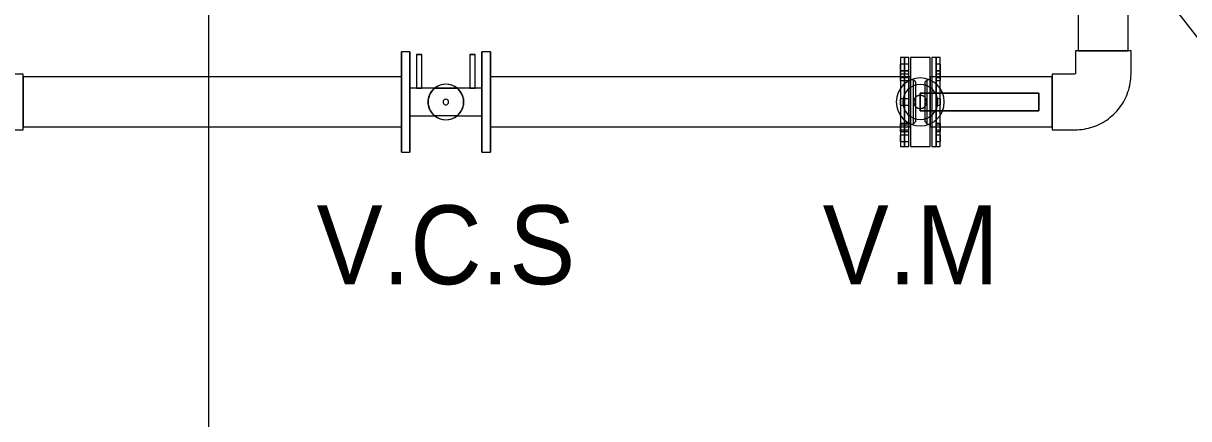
# Model space of a CAD drawing. Header units: metres. Extents: x 31.9 to 124, y -29 to 44.
# Drawn here: x 63.578 to 66.242, y -15.505 to -14.603 of the extents above; entities that cross this region are included whole.
import ezdxf

# ---------------------------------------------------------------- set-up
doc = ezdxf.new("R2010")
doc.units = ezdxf.units.M
doc.header["$LTSCALE"] = 100
for name, color, linetype, lineweight in [('A-ANNO-NOTE', 7, 'Continuous', 9), ('ARQ', 8, 'Continuous', 0), ('P-PIPE', 7, 'Continuous', 18), ('P-PIPE-IDEN', 7, 'Continuous', 9)]:
    doc.layers.add(name, color=color, linetype=linetype, lineweight=lineweight)
doc.styles.add('SansSerif_1', font='SANSS__.TTF', dxfattribs={"width": 0.9, "height": 0.0018})

# ---------------------------------------------------------------- blocks, each defined once
blk = doc.blocks.new('Est etapa 3 torre')
at = {"layer": 'ARQ'}
blk.add_line((1131.8004, -5955.3542), (1131.8004, -6014.9141), dxfattribs=at)
blk = doc.blocks.new('P6-7-8')
at = {"layer": 'ARQ'}
blk.add_blockref('Est etapa 3 torre', (-994.1638, 3149.5683), dxfattribs=at)
blk = doc.blocks.new('Butterfly Valve - 2-12 Inch1 con brida - 4_-2697168-NIVEL 07')
at = {"layer": 'P-PIPE', "color": 11, "true_color": 0xff8080}
for p, q in [((-0.0361, 0.1016), (-0.0455, 0.1016)), ((-0.0455, 0.1016), (-0.0455, -0.1016)), ((-0.0455, 0.1016), (-0.0455, -0.1016)), ((-0.0361, 0.0866), (-0.0455, 0.0866)), ((-0.0455, 0.0721), (-0.0455, 0.0866)), ((-0.0455, 0.0721), (-0.0455, 0.0866)), ((-0.0265, 0.1016), (-0.0361, 0.1016)), ((-0.0361, 0.1016), (-0.0361, -0.1016)), ((-0.0361, 0.1016), (-0.0361, -0.1016)), ((-0.0361, -0.1016), (-0.0361, 0.1016)), ((-0.0361, -0.1016), (-0.0361, 0.1016)), ((-0.0265, 0.0866), (-0.0361, 0.0866)), ((-0.0361, 0.0866), (-0.0361, 0.0721)), ((-0.0361, 0.0866), (-0.0361, 0.0721)), ((-0.0361, 0.0866), (-0.0361, 0.0721)), ((-0.0361, 0.0866), (-0.0361, 0.0721)), ((-0.0265, -0.1016), (-0.0265, 0.1016)), ((-0.0265, -0.1016), (-0.0265, 0.1016)), ((-0.0265, 0.0721), (-0.0265, 0.0866)), ((-0.0265, 0.0721), (-0.0265, 0.0866)), ((0.0226, 0.1012), (-0.0226, 0.1012)), ((-0.0226, 0.1012), (-0.0226, -0.102)), ((-0.0226, 0.1012), (-0.0226, -0.102)), ((0.0225, 0.1016), (-0.0225, 0.1016)), ((-0.0225, 0.1016), (-0.0225, -0.1016)), ((-0.0225, 0.1016), (-0.0225, -0.1016)), ((0.0225, -0.1016), (0.0225, 0.1016)), ((0.0225, -0.1016), (0.0225, 0.1016)), ((0.0226, -0.102), (0.0226, 0.1012)), ((0.0226, -0.102), (0.0226, 0.1012)), ((0.0361, 0.1016), (0.0265, 0.1016)), ((0.0265, 0.1016), (0.0265, -0.1016)), ((0.0265, 0.1016), (0.0265, -0.1016)), ((0.0361, -0.1016), (0.0361, 0.1016)), ((0.0361, -0.1016), (0.0361, 0.1016)), ((0.0455, 0.1016), (0.0361, 0.1016)), ((0.0361, 0.1016), (0.0361, -0.1016)), ((0.0361, 0.1016), (0.0361, -0.1016)), ((0.0455, 0.0866), (0.0361, 0.0866)), ((0.0361, 0.0721), (0.0361, 0.0866)), ((0.0361, 0.0721), (0.0361, 0.0866)), ((0.0455, -0.1016), (0.0455, 0.1016)), ((0.0455, -0.1016), (0.0455, 0.1016)), ((0.0455, 0.0866), (0.0455, 0.0721)), ((0.0455, 0.0866), (0.0455, 0.0721)), ((-0.0455, 0.0721), (-0.0361, 0.0721)), ((-0.0361, 0.0704), (-0.0455, 0.0704)), ((-0.0455, 0.0558), (-0.0455, 0.0704)), ((-0.0455, 0.0558), (-0.0455, 0.0704)), ((-0.0361, 0.0634), (-0.0455, 0.0634)), ((-0.0455, 0.0488), (-0.0455, 0.0634)), ((-0.0455, 0.0488), (-0.0455, 0.0634)), ((-0.0455, 0.0558), (-0.0361, 0.0558)), ((-0.0361, 0.0721), (-0.0265, 0.0721)), ((-0.0265, 0.0704), (-0.0361, 0.0704)), ((-0.0361, 0.0704), (-0.0361, 0.0558)), ((-0.0361, 0.0704), (-0.0361, 0.0558)), ((-0.0361, 0.0704), (-0.0361, 0.0558)), ((-0.0361, 0.0704), (-0.0361, 0.0558)), ((-0.0265, 0.0634), (-0.0361, 0.0634)), ((-0.0361, 0.0634), (-0.0361, 0.0488)), ((-0.0361, 0.0634), (-0.0361, 0.0488)), ((-0.0361, 0.0634), (-0.0361, 0.0488)), ((-0.0361, 0.0634), (-0.0361, 0.0488)), ((-0.0361, 0.0558), (-0.0265, 0.0558)), ((-0.0265, 0.0558), (-0.0265, 0.0704)), ((-0.0265, 0.0558), (-0.0265, 0.0704)), ((-0.0265, 0.0488), (-0.0265, 0.0634)), ((-0.0265, 0.0488), (-0.0265, 0.0634)), ((0.0361, 0.0721), (0.0455, 0.0721)), ((0.0455, 0.0702), (0.0361, 0.0702)), ((0.0361, 0.0556), (0.0361, 0.0702)), ((0.0361, 0.0556), (0.0361, 0.0702)), ((0.0455, 0.0634), (0.0361, 0.0634)), ((0.0361, 0.0488), (0.0361, 0.0634)), ((0.0361, 0.0488), (0.0361, 0.0634)), ((0.0361, 0.0556), (0.0455, 0.0556)), ((0.0455, 0.0702), (0.0455, 0.0556)), ((0.0455, 0.0702), (0.0455, 0.0556)), ((0.0455, 0.0634), (0.0455, 0.0488)), ((0.0455, 0.0634), (0.0455, 0.0488)), ((-0.0455, 0.0488), (-0.0361, 0.0488)), ((-0.0361, 0.0488), (-0.0265, 0.0488)), ((-0.0159, 0.0508), (-0.0225, 0.0508)), ((-0.0225, -0.0508), (-0.0225, 0.0508)), ((-0.0225, -0.0508), (-0.0225, 0.0508)), ((-0.0111, 0.0457), (-0.0159, 0.0508)), ((-0.0159, 0.0508), (-0.0159, -0.0508)), ((-0.0159, 0.0508), (-0.0159, -0.0508)), ((-0.0111, 0.0457), (-0.0111, -0.0457)), ((-0.0111, 0.0457), (-0.0111, -0.0457)), ((0.0159, 0.0508), (0.0111, 0.0457)), ((0.0111, -0.0457), (0.0111, 0.0457)), ((0.0111, -0.0457), (0.0111, 0.0457)), ((0.0225, 0.0508), (0.0159, 0.0508)), ((0.0159, -0.0508), (0.0159, 0.0508)), ((0.0159, -0.0508), (0.0159, 0.0508)), ((0.0225, 0.0508), (0.0225, -0.0508)), ((0.0225, 0.0508), (0.0225, -0.0508)), ((0.0361, 0.0488), (0.0455, 0.0488)), ((-0.0361, 0.0073), (-0.0455, 0.0073)), ((-0.0361, 0.0073), (-0.0455, 0.0073)), ((-0.0455, -0.0073), (-0.0455, 0.0073)), ((-0.0455, -0.0073), (-0.0455, 0.0073)), ((-0.0455, -0.0073), (-0.0455, 0.0073)), ((-0.0455, -0.0073), (-0.0455, 0.0073)), ((-0.0265, 0.0073), (-0.0361, 0.0073)), ((-0.0265, 0.0073), (-0.0361, 0.0073)), ((-0.0361, 0.0073), (-0.0361, -0.0073)), ((-0.0361, 0.0073), (-0.0361, -0.0073)), ((-0.0361, 0.0073), (-0.0361, -0.0073)), ((-0.0361, 0.0073), (-0.0361, -0.0073)), ((-0.0361, 0.0073), (-0.0361, -0.0073)), ((-0.0361, 0.0073), (-0.0361, -0.0073)), ((-0.0361, 0.0073), (-0.0361, -0.0073)), ((-0.0361, 0.0073), (-0.0361, -0.0073)), ((-0.0265, -0.0073), (-0.0265, 0.0073)), ((-0.0265, -0.0073), (-0.0265, 0.0073)), ((-0.0265, -0.0073), (-0.0265, 0.0073)), ((-0.0265, -0.0073), (-0.0265, 0.0073)), ((0.2712, 0.0203), (0, 0.0203)), ((0, 0.0203), (0, -0.0203)), ((0, -0.0203), (0, 0.0203)), ((0, 0.0203), (0.2712, 0.0203)), ((0.0455, 0.0073), (0.0361, 0.0073)), ((0.0455, 0.0073), (0.0361, 0.0073)), ((0.0361, -0.0073), (0.0361, 0.0073)), ((0.0361, -0.0073), (0.0361, 0.0073)), ((0.0361, -0.0073), (0.0361, 0.0073)), ((0.0361, -0.0073), (0.0361, 0.0073)), ((0.0455, 0.0073), (0.0455, -0.0073)), ((0.0455, 0.0073), (0.0455, -0.0073)), ((0.0455, 0.0073), (0.0455, -0.0073)), ((0.0455, 0.0073), (0.0455, -0.0073)), ((0.2712, -0.0203), (0.2712, 0.0203)), ((0.2712, 0.0203), (0.2712, -0.0203)), ((-0.0455, -0.0073), (-0.0361, -0.0073)), ((-0.0455, -0.0073), (-0.0361, -0.0073)), ((-0.0361, -0.0073), (-0.0265, -0.0073)), ((-0.0361, -0.0073), (-0.0265, -0.0073)), ((0, -0.0203), (0.2712, -0.0203)), ((0.2712, -0.0203), (0, -0.0203)), ((0.0361, -0.0073), (0.0455, -0.0073)), ((0.0361, -0.0073), (0.0455, -0.0073)), ((-0.0361, -0.0493), (-0.0455, -0.0493)), ((-0.0455, -0.0639), (-0.0455, -0.0493)), ((-0.0455, -0.0639), (-0.0455, -0.0493)), ((-0.0361, -0.0527), (-0.0455, -0.0527)), ((-0.0455, -0.0673), (-0.0455, -0.0527)), ((-0.0455, -0.0673), (-0.0455, -0.0527)), ((-0.0265, -0.0493), (-0.0361, -0.0493)), ((-0.0361, -0.0493), (-0.0361, -0.0639)), ((-0.0361, -0.0493), (-0.0361, -0.0639)), ((-0.0361, -0.0493), (-0.0361, -0.0639)), ((-0.0361, -0.0493), (-0.0361, -0.0639)), ((-0.0265, -0.0527), (-0.0361, -0.0527)), ((-0.0361, -0.0527), (-0.0361, -0.0673)), ((-0.0361, -0.0527), (-0.0361, -0.0673)), ((-0.0361, -0.0527), (-0.0361, -0.0673)), ((-0.0361, -0.0527), (-0.0361, -0.0673)), ((-0.0265, -0.0639), (-0.0265, -0.0493)), ((-0.0265, -0.0639), (-0.0265, -0.0493)), ((-0.0265, -0.0673), (-0.0265, -0.0527)), ((-0.0265, -0.0673), (-0.0265, -0.0527)), ((-0.0225, -0.0508), (-0.0159, -0.0508)), ((-0.0159, -0.0508), (-0.0111, -0.0457)), ((0.0111, -0.0457), (0.0159, -0.0508)), ((0.0159, -0.0508), (0.0225, -0.0508)), ((0.0455, -0.0493), (0.0361, -0.0493)), ((0.0361, -0.0639), (0.0361, -0.0493)), ((0.0361, -0.0639), (0.0361, -0.0493)), ((0.0455, -0.0527), (0.0361, -0.0527)), ((0.0361, -0.0673), (0.0361, -0.0527)), ((0.0361, -0.0673), (0.0361, -0.0527)), ((0.0455, -0.0493), (0.0455, -0.0639)), ((0.0455, -0.0493), (0.0455, -0.0639)), ((0.0455, -0.0527), (0.0455, -0.0673)), ((0.0455, -0.0527), (0.0455, -0.0673)), ((-0.0455, -0.0639), (-0.0361, -0.0639)), ((-0.0455, -0.0673), (-0.0361, -0.0673)), ((-0.0361, -0.0758), (-0.0455, -0.0758)), ((-0.0455, -0.0904), (-0.0455, -0.0758)), ((-0.0455, -0.0904), (-0.0455, -0.0758)), ((-0.0361, -0.0639), (-0.0265, -0.0639)), ((-0.0361, -0.0673), (-0.0265, -0.0673)), ((-0.0265, -0.0758), (-0.0361, -0.0758)), ((-0.0361, -0.0758), (-0.0361, -0.0904)), ((-0.0361, -0.0758), (-0.0361, -0.0904)), ((-0.0361, -0.0758), (-0.0361, -0.0904)), ((-0.0361, -0.0758), (-0.0361, -0.0904)), ((-0.0265, -0.0904), (-0.0265, -0.0758)), ((-0.0265, -0.0904), (-0.0265, -0.0758)), ((0.0361, -0.0639), (0.0455, -0.0639)), ((0.0361, -0.0673), (0.0455, -0.0673)), ((0.0455, -0.0758), (0.0361, -0.0758)), ((0.0361, -0.0904), (0.0361, -0.0758)), ((0.0361, -0.0904), (0.0361, -0.0758)), ((0.0455, -0.0758), (0.0455, -0.0904)), ((0.0455, -0.0758), (0.0455, -0.0904)), ((-0.0455, -0.0904), (-0.0361, -0.0904)), ((-0.0455, -0.1016), (-0.0361, -0.1016)), ((-0.0361, -0.0904), (-0.0265, -0.0904)), ((-0.0361, -0.1016), (-0.0265, -0.1016)), ((-0.0226, -0.102), (0.0226, -0.102)), ((-0.0225, -0.1016), (0.0225, -0.1016)), ((0.0265, -0.1016), (0.0361, -0.1016)), ((0.0361, -0.0904), (0.0455, -0.0904)), ((0.0361, -0.1016), (0.0455, -0.1016))]:
    blk.add_line(p, q, dxfattribs=at)
for radius, start, end in [(0.0548, 360, 180), (0.0548, 0, 180), (0.04, 0, 180), (0.04, 0, 180), (0.015, 0, 180), (0.0548, 180, 360), (0.0548, 180, 360), (0.04, 180, 360), (0.04, 180, 360), (0.015, 180, 360)]:
    blk.add_arc((0, 0), radius, start, end, dxfattribs=at)
for points in [[(0.015, 0), (0.015, 0.0017), (0.0145, 0.0044), (0.0131, 0.0075), (0.0116, 0.0097), (0.0097, 0.0116), (0.0075, 0.0131), (0.0052, 0.0142), (0.0018, 0.0151), (-0.0018, 0.0151), (-0.0052, 0.0142), (-0.0075, 0.0131), (-0.0097, 0.0116), (-0.0116, 0.0097), (-0.0131, 0.0075), (-0.0145, 0.0044), (-0.015, 0.0017), (-0.015, 0)], [(-0.015, 0), (-0.015, -0.0017), (-0.0145, -0.0044), (-0.0131, -0.0075), (-0.0116, -0.0097), (-0.0097, -0.0116), (-0.0075, -0.0131), (-0.0052, -0.0142), (-0.0018, -0.0151), (0.0018, -0.0151), (0.0052, -0.0142), (0.0075, -0.0131), (0.0097, -0.0116), (0.0116, -0.0097), (0.0131, -0.0075), (0.0145, -0.0044), (0.015, -0.0017), (0.015, 0)]]:
    blk.add_open_spline(points, degree=3, knots=[0, 0, 0, 0, 0.111111, 0.166667, 0.222222, 0.277778, 0.333333, 0.388889, 0.444444, 0.555556, 0.611111, 0.666667, 0.722222, 0.777778, 0.833333, 0.888889, 1, 1, 1, 1], dxfattribs=at)
blk = doc.blocks.new('Elbow - PVC - AC PVC _80_-2698372-NIVEL 07')
at = {"layer": 'P-PIPE', "color": 11, "true_color": 0xff8080}
for p, q in [((65.9834, -14.6657), (65.9834, -14.7181)), ((66.1104, -14.6657), (65.9834, -14.6657)), ((66.1104, -14.6657), (65.9834, -14.6657)), ((66.1104, -14.7181), (66.1104, -14.6657)), ((65.9826, -14.7189), (65.9302, -14.7189)), ((65.9302, -14.7189), (65.9302, -14.8459)), ((65.9302, -14.7189), (65.9302, -14.8459)), ((65.9302, -14.8459), (65.9826, -14.8459))]:
    blk.add_line(p, q, dxfattribs=at)
at = {"layer": 'P-PIPE', "color": 11, "true_color": 0xff8080, "flags": 128}
blk.add_lwpolyline([(65.9826, -14.8459), (65.9877, -14.8458), (65.9928, -14.8455), (65.9979, -14.845), (66.0029, -14.8443), (66.008, -14.8433), (66.013, -14.8422), (66.0179, -14.8409), (66.0228, -14.8394), (66.0276, -14.8377), (66.0323, -14.8358), (66.037, -14.8337), (66.0416, -14.8315), (66.0461, -14.829), (66.0505, -14.8264), (66.0547, -14.8236), (66.0589, -14.8206), (66.0629, -14.8175), (66.0668, -14.8142), (66.0706, -14.8107), (66.0743, -14.8071), (66.0777, -14.8034), (66.0811, -14.7995), (66.0843, -14.7955), (66.0873, -14.7914), (66.0901, -14.7871), (66.0928, -14.7828), (66.0953, -14.7783), (66.0976, -14.7738), (66.0997, -14.7691), (66.1017, -14.7644), (66.1034, -14.7596), (66.105, -14.7547), (66.1064, -14.7498), (66.1075, -14.7448), (66.1085, -14.7398), (66.1093, -14.7348), (66.1098, -14.7297), (66.1102, -14.7246), (66.1104, -14.7195), (66.1104, -14.7181)], dxfattribs=at)
blk = doc.blocks.new('V_C_S - 2 1_2_-4 _ - 4_-886851-NIVEL 07')
at = {"layer": 'P-PIPE', "color": 11, "true_color": 0xff8080}
for p, q in [((64.4617, -14.6681), (64.4427, -14.6681)), ((64.477, -14.6744), (64.477, -14.7506)), ((64.4897, -14.7506), (64.4897, -14.6744)), ((64.5989, -14.6744), (64.5989, -14.7506)), ((64.6116, -14.7506), (64.6116, -14.6744)), ((64.6459, -14.6681), (64.6268, -14.6681)), ((64.477, -14.7506), (64.4617, -14.7506)), ((64.5989, -14.7506), (64.4897, -14.7506)), ((64.5189, -14.7506), (64.5696, -14.7506)), ((64.6268, -14.7506), (64.6116, -14.7506)), ((64.5036, -14.7825), (64.5036, -14.7826)), ((64.5379, -14.7825), (64.5379, -14.7825)), ((64.5506, -14.7825), (64.5506, -14.7825)), ((64.5849, -14.7824), (64.5849, -14.7824)), ((64.4617, -14.8141), (64.5189, -14.8141)), ((64.5696, -14.8141), (64.5189, -14.8141)), ((64.5696, -14.8141), (64.6268, -14.8141)), ((64.4427, -14.8967), (64.4617, -14.8967)), ((64.6268, -14.8967), (64.6459, -14.8967))]:
    blk.add_line(p, q, dxfattribs=at)
for centre, major_axis, ratio, start_param, end_param in [((64.4427, -14.7824), (0, 0.1143), 0.000004, 3.141593, 6.281299), ((64.4427, -14.7824), (0, 0.1143), 0.000004, 0, 3.139706), ((64.4617, -14.7824), (0, 0.1143), 0.000004, 0, 3.139706), ((64.4617, -14.7824), (0, 0.1143), 0.000004, 3.141593, 6.281299), ((64.4833, -14.6744), (-0.00635, 0), 0.001886, 0.000004, 3.141593), ((64.4833, -14.6744), (-0.00635, 0), 0.001886, 3.141597, 6.283185), ((64.6052, -14.6744), (-0.00635, 0), 0.001886, 3.141597, 6.283185), ((64.6052, -14.6744), (-0.00635, 0), 0.001886, 0.000004, 3.141593), ((64.6268, -14.7824), (0, 0.1143), 0.000004, 3.141593, 6.281299), ((64.6268, -14.7824), (0, 0.1143), 0.000004, 0, 3.139706), ((64.6459, -14.7824), (0, 0.1143), 0.000004, 0, 3.139706), ((64.6459, -14.7824), (0, 0.1143), 0.000004, 3.141593, 6.281299), ((64.4617, -14.7824), (0, 0.0317), 0.000004, 3.141593, 6.281299), ((64.4617, -14.7824), (0, 0.0318), 0.000004, 0, 3.139706), ((64.5443, -14.7825), (0.0406, 0.0001), 0.999998, 6.2809, 9.422493), ((64.5443, -14.7824), (0.0406, 0.0001), 0.999998, 0.89438, 2.242641), ((64.6268, -14.7824), (0, 0.0318), 0.000004, 3.141593, 6.281299), ((64.6268, -14.7824), (0, 0.0318), 0.000004, 0, 3.139706), ((64.5443, -14.7825), (0.0406, 0.0001), 0.999998, 3.139307, 6.2809), ((64.5443, -14.7825), (0.00635, 0.00001), 0.999998, 6.2809, 9.422492), ((64.5443, -14.7825), (0.00635, 0.00001), 0.999998, 6.2809, 9.422492), ((64.5443, -14.7825), (0.00635, 0.00001), 0.999998, 3.139307, 6.2809), ((64.5443, -14.7825), (0.00635, 0.00001), 0.999998, 3.139307, 6.2809), ((64.5443, -14.7824), (0.0406, 0.0001), 0.999998, 4.035973, 5.384234)]:
    blk.add_ellipse(centre, major_axis=major_axis, ratio=ratio, start_param=start_param, end_param=end_param, dxfattribs=at)
for points, knots in [([(64.4897, -14.7506), (64.4896, -14.7506), (64.4896, -14.7507), (64.4893, -14.7507), (64.4888, -14.7508), (64.4882, -14.7509), (64.4874, -14.751), (64.4865, -14.7511), (64.4855, -14.7512), (64.4843, -14.7513), (64.4833, -14.7513), (64.4823, -14.7513), (64.4814, -14.7512), (64.4803, -14.7512), (64.4792, -14.751), (64.4782, -14.7509), (64.4773, -14.7507), (64.477, -14.7506), (64.477, -14.7506)], [0, 0, 0, 0, 0.055556, 0.111111, 0.166667, 0.222222, 0.277778, 0.333333, 0.388889, 0.444444, 0.513889, 0.548611, 0.583333, 0.652778, 0.722222, 0.791667, 0.861111, 1, 1, 1, 1]), ([(64.477, -14.7506), (64.477, -14.7506), (64.477, -14.7507), (64.4773, -14.7507), (64.4778, -14.7508), (64.4784, -14.7509), (64.4792, -14.751), (64.4801, -14.7511), (64.4811, -14.7512), (64.4823, -14.7513), (64.4834, -14.7513), (64.4843, -14.7513), (64.4852, -14.7512), (64.4863, -14.7511), (64.4874, -14.751), (64.4884, -14.7509), (64.4893, -14.7507), (64.4896, -14.7506), (64.4897, -14.7506)], [0, 0, 0, 0, 0.055556, 0.111111, 0.166667, 0.222222, 0.277778, 0.333333, 0.388889, 0.444444, 0.513889, 0.548611, 0.583333, 0.652778, 0.722222, 0.791667, 0.861111, 1, 1, 1, 1]), ([(64.5036, -14.7825), (64.5036, -14.7799), (64.504, -14.7762), (64.5049, -14.7721), (64.5056, -14.7698), (64.5062, -14.7682), (64.5068, -14.7666), (64.5075, -14.7651), (64.5082, -14.7637), (64.5089, -14.7623), (64.5097, -14.761), (64.5105, -14.7598), (64.5112, -14.7588), (64.5117, -14.7581), (64.5122, -14.7575), (64.5127, -14.7568), (64.5135, -14.7558), (64.5143, -14.7549), (64.515, -14.7543), (64.5152, -14.754), (64.5154, -14.7538), (64.5159, -14.7533), (64.5167, -14.7525), (64.5174, -14.7519), (64.5178, -14.7516), (64.518, -14.7514), (64.5184, -14.751), (64.5187, -14.7507), (64.5189, -14.7506), (64.5189, -14.7506)], [0, 0, 0, 0, 0.142857, 0.214286, 0.25, 0.285714, 0.321429, 0.357143, 0.392857, 0.428571, 0.464286, 0.5, 0.535714, 0.553571, 0.571429, 0.598214, 0.625, 0.678571, 0.705357, 0.712054, 0.71875, 0.732143, 0.785714, 0.839286, 0.852679, 0.866071, 0.892857, 0.946429, 1, 1, 1, 1]), ([(64.5696, -14.7506), (64.5697, -14.7506), (64.5698, -14.7508), (64.5703, -14.7511), (64.5707, -14.7515), (64.5712, -14.752), (64.5718, -14.7525), (64.5724, -14.7531), (64.5729, -14.7535), (64.5732, -14.7539), (64.5736, -14.7543), (64.5741, -14.7549), (64.5748, -14.7556), (64.5755, -14.7564), (64.576, -14.757), (64.5764, -14.7576), (64.5768, -14.7581), (64.5774, -14.7588), (64.578, -14.7598), (64.5788, -14.761), (64.5796, -14.7623), (64.5803, -14.7637), (64.581, -14.7651), (64.5817, -14.7666), (64.5823, -14.7682), (64.5829, -14.7698), (64.5836, -14.7721), (64.5846, -14.7762), (64.5849, -14.7799), (64.5849, -14.7825)], [0, 0, 0, 0, 0.071429, 0.107143, 0.142857, 0.178571, 0.214286, 0.25, 0.267857, 0.285714, 0.303571, 0.321429, 0.357143, 0.392857, 0.410714, 0.428571, 0.446429, 0.464286, 0.5, 0.535714, 0.571429, 0.607143, 0.642857, 0.678571, 0.714286, 0.75, 0.785714, 0.857143, 1, 1, 1, 1]), ([(64.6116, -14.7506), (64.6116, -14.7506), (64.6115, -14.7507), (64.6112, -14.7507), (64.6107, -14.7508), (64.6101, -14.7509), (64.6093, -14.751), (64.6084, -14.7511), (64.6074, -14.7512), (64.6062, -14.7513), (64.6052, -14.7513), (64.6042, -14.7513), (64.6034, -14.7512), (64.6023, -14.7512), (64.6011, -14.751), (64.6002, -14.7509), (64.5992, -14.7507), (64.5989, -14.7506), (64.5989, -14.7506)], [0, 0, 0, 0, 0.055556, 0.111111, 0.166667, 0.222222, 0.277778, 0.333333, 0.388889, 0.444444, 0.513889, 0.548611, 0.583333, 0.652778, 0.722222, 0.791667, 0.861111, 1, 1, 1, 1]), ([(64.5989, -14.7506), (64.5989, -14.7506), (64.5989, -14.7507), (64.5992, -14.7507), (64.5997, -14.7508), (64.6003, -14.7509), (64.6011, -14.751), (64.602, -14.7511), (64.603, -14.7512), (64.6042, -14.7513), (64.6053, -14.7513), (64.6062, -14.7513), (64.6071, -14.7512), (64.6082, -14.7511), (64.6093, -14.751), (64.6103, -14.7509), (64.6113, -14.7507), (64.6116, -14.7506), (64.6116, -14.7506)], [0, 0, 0, 0, 0.055556, 0.111111, 0.166667, 0.222222, 0.277778, 0.333333, 0.388889, 0.444444, 0.513889, 0.548611, 0.583333, 0.652778, 0.722222, 0.791667, 0.861111, 1, 1, 1, 1]), ([(64.5189, -14.8141), (64.5188, -14.8141), (64.5187, -14.814), (64.5183, -14.8137), (64.5179, -14.8133), (64.5173, -14.8128), (64.5167, -14.8123), (64.5161, -14.8118), (64.5156, -14.8113), (64.5153, -14.8109), (64.5149, -14.8105), (64.5144, -14.81), (64.5137, -14.8093), (64.5131, -14.8085), (64.5125, -14.8078), (64.5121, -14.8073), (64.5117, -14.8068), (64.5112, -14.806), (64.5105, -14.8051), (64.5097, -14.8038), (64.5089, -14.8025), (64.5082, -14.8012), (64.5075, -14.7997), (64.5068, -14.7982), (64.5062, -14.7967), (64.5056, -14.7951), (64.5049, -14.7928), (64.504, -14.7887), (64.5036, -14.785), (64.5036, -14.7825)], [0, 0, 0, 0, 0.071429, 0.107143, 0.142857, 0.178571, 0.214286, 0.25, 0.267857, 0.285714, 0.303571, 0.321429, 0.357143, 0.392857, 0.410714, 0.428571, 0.446429, 0.464286, 0.5, 0.535714, 0.571429, 0.607143, 0.642857, 0.678571, 0.714286, 0.75, 0.785714, 0.857143, 1, 1, 1, 1]), ([(64.5849, -14.7825), (64.5849, -14.785), (64.5846, -14.7887), (64.5836, -14.7928), (64.5829, -14.7951), (64.5823, -14.7967), (64.5817, -14.7982), (64.581, -14.7997), (64.5803, -14.8012), (64.5796, -14.8025), (64.5788, -14.8038), (64.578, -14.8051), (64.5774, -14.806), (64.5768, -14.8068), (64.5763, -14.8074), (64.5758, -14.8081), (64.575, -14.809), (64.5742, -14.8099), (64.5736, -14.8106), (64.5733, -14.8109), (64.5731, -14.8111), (64.5726, -14.8116), (64.5718, -14.8123), (64.5711, -14.8129), (64.5707, -14.8132), (64.5705, -14.8134), (64.5702, -14.8138), (64.5698, -14.8141), (64.5697, -14.8141), (64.5696, -14.8141)], [0, 0, 0, 0, 0.142857, 0.214286, 0.25, 0.285714, 0.321429, 0.357143, 0.392857, 0.428571, 0.464286, 0.5, 0.535714, 0.553571, 0.571429, 0.598214, 0.625, 0.678571, 0.705357, 0.712054, 0.71875, 0.732143, 0.785714, 0.839286, 0.852679, 0.866071, 0.892857, 0.946429, 1, 1, 1, 1])]:
    blk.add_open_spline(points, degree=3, knots=knots, dxfattribs=at)
blk = doc.blocks.new('VALVULA CIRCUIT SETTER - VALVULA CIRCUIT SETTER-579998-NIVEL 07')
at = {"layer": 'A-ANNO-NOTE', "insert": (0.003012, -0.000631), "char_height": 0.0018, "width": 0.00699873, "attachment_point": 1, "rotation": 180, "style": 'SansSerif_1'}
blk.add_mtext('V.C.S', dxfattribs=at)
blk = doc.blocks.new('VALVULA MARIPOSA - VALVULA MARIPOSA-579587-NIVEL 07')
at = {"layer": 'A-ANNO-NOTE', "insert": (0.002091, -0.000631), "char_height": 0.0018, "width": 0.00476202, "attachment_point": 1, "rotation": 180, "style": 'SansSerif_1'}
blk.add_mtext('V.M', dxfattribs=at)

msp = doc.modelspace()

# ---------------------------------------------------------------- linework, layer by layer
at = {"layer": 'P-PIPE', "color": 11, "true_color": 0xff8080}
for p, q in [((65.9897, -13.9477), (65.9897, -14.6657)), ((66.104, -14.6657), (66.104, -13.9477)), ((65.9897, -14.6657), (66.104, -14.6657)), ((63.5784, -14.7189), (63.3562, -14.7189)), ((63.5784, -14.7824), (63.5784, -14.7189)), ((64.4426, -14.7252), (63.5784, -14.7252)), ((63.5784, -14.7252), (63.5784, -14.8395)), ((64.4426, -14.8395), (64.4426, -14.7252)), ((65.6061, -14.7252), (64.6458, -14.7252)), ((64.6458, -14.7252), (64.6458, -14.8395)), ((65.6061, -14.8395), (65.6061, -14.7252)), ((65.9302, -14.7252), (65.6511, -14.7252)), ((65.6511, -14.7252), (65.6511, -14.8395)), ((65.9302, -14.8395), (65.9302, -14.7252)), ((63.5784, -14.8459), (63.5784, -14.7824)), ((63.3562, -14.8459), (63.5784, -14.8459)), ((63.5784, -14.8395), (64.4426, -14.8395)), ((64.6458, -14.8395), (65.6061, -14.8395)), ((65.6511, -14.8395), (65.9302, -14.8395))]:
    msp.add_line(p, q, dxfattribs=at)
at = {"layer": 'P-PIPE-IDEN'}
msp.add_line((65.6654, -13.8629), (66.9236, -15.493), dxfattribs=at)

# ---------------------------------------------------------------- block references
at = {"layer": 'A-ANNO-NOTE', "xscale": 100, "yscale": 100, "zscale": 100, "rotation": 180}
for name, p in [('VALVULA CIRCUIT SETTER - VALVULA CIRCUIT SETTER-579998-NIVEL 07', (64.5501, -15.0815)), ('VALVULA MARIPOSA - VALVULA MARIPOSA-579587-NIVEL 07', (65.6147, -15.0815))]:
    msp.add_blockref(name, p, dxfattribs=at)
at = {"layer": 'ARQ', "linetype": 'Continuous'}
msp.add_blockref('P6-7-8', (-73.6348, 2842.1819), dxfattribs=at)
at = {"layer": 'P-PIPE', "color": 11, "true_color": 0xff8080}
for name, p in [('V_C_S - 2 1_2_-4 _ - 4_-886851-NIVEL 07', (0, 0)), ('Elbow - PVC - AC PVC _80_-2698372-NIVEL 07', (0, 0)), ('Butterfly Valve - 2-12 Inch1 con brida - 4_-2697168-NIVEL 07', (65.6286, -14.7824))]:
    msp.add_blockref(name, p, dxfattribs=at)

doc.saveas('drawing.dxf')
